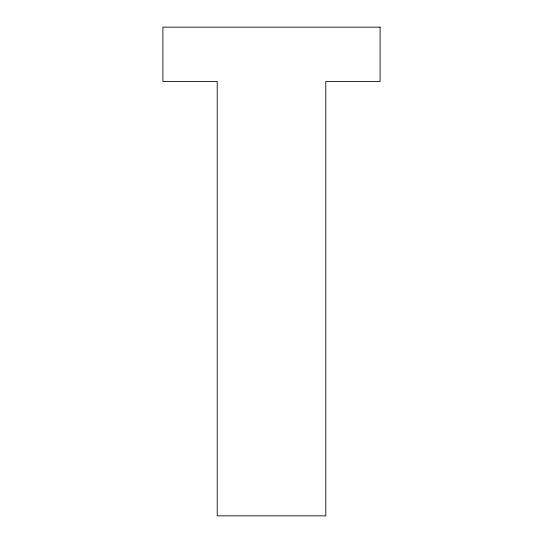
<?xml version="1.0" encoding="UTF-8"?>
<svg xmlns="http://www.w3.org/2000/svg" width="543" height="543" viewBox="0 0 543 543"><rect width="100%" height="100%" fill="white"/><g stroke="black" fill="none" stroke-linecap="round" stroke-linejoin="round"><path stroke-width="0.81" d="M380.1 27.15L162.9 27.15L162.9 81.45L217.2 81.45L217.2 515.85L325.8 515.85L325.8 81.45L380.1 81.45L380.1 27.15"/></g></svg>
